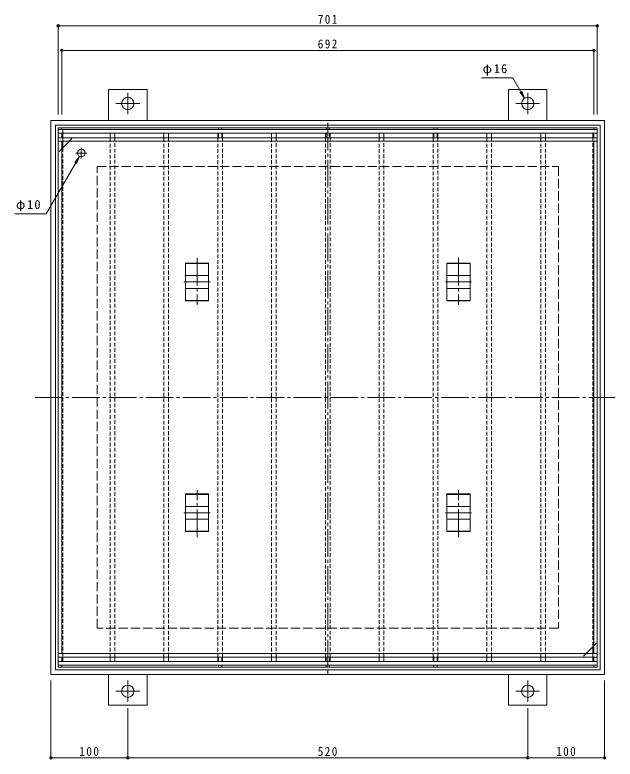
# Model space of a CAD drawing. Units: millimetres at full size, sheet at 1:4. Extents: x -1027 to 1117, y -778 to 779.
# Drawn here: x -1027 to -247, y -500 to 468 of the extents above; entities that cross this region are included whole.
import ezdxf

# ---------------------------------------------------------------- set-up
doc = ezdxf.new("R2010")
doc.units = ezdxf.units.MM
doc.header["$LTSCALE"] = 4
doc.header["$PDMODE"] = 32
doc.header["$PDSIZE"] = 3.2
for name, pattern in [('CHAIN1', [8, 5, -1, 1, -1]), ('CHAIN2', [12, 9, -1, 1, -1]), ('DASHED1', [1.8, 1.2, -0.6]), ('DASHED3', [4, 3, -1])]:
    doc.linetypes.add(name, pattern=pattern)
for name, color, linetype, lineweight in [('0-0_通り芯', 7, 'CHAIN2', 9), ('0-1_躯体', 2, 'DASHED3', 9), ('0-2_仕上', 7, 'Continuous', 9), ('0-3_建具', 4, 'Continuous', 9), ('0-4_その他', 7, 'Continuous', 9)]:
    doc.layers.add(name, color=color, linetype=linetype, lineweight=lineweight)
doc.styles.add('ＭＳ ゴシック', font='')
doc.styles.get('ＭＳ ゴシック').set_extended_font_data('MS Gothic')

msp = doc.modelspace()

# ---------------------------------------------------------------- linework, layer by layer
at = {"layer": '0-0_通り芯'}
for p, q in [((-620.423, 327.368), (-620.423, -389.255)), ((-940.923, 295.068), (-940.923, 281.068)), ((-933.923, 288.068), (-947.923, 288.068)), ((-790.423, 152.09), (-790.423, 91.061)), ((-450.423, 152.09), (-450.423, 91.061)), ((-773.423, 120.568), (-807.423, 120.568)), ((-433.423, 120.568), (-467.423, 120.568)), ((-1000.937, -29.432), (-246.777, -29.432)), ((-790.423, -210.954), (-790.423, -149.925)), ((-450.423, -210.954), (-450.423, -149.925)), ((-773.423, -179.432), (-807.423, -179.432)), ((-433.423, -179.432), (-467.423, -179.432))]:
    msp.add_line(p, q, dxfattribs=at)
at = {"layer": '0-1_躯体'}
msp.add_lwpolyline([(-320.423, -329.432), (-920.423, -329.432), (-920.423, 270.568), (-320.423, 270.568)], close=True, dxfattribs=at)
at = {"layer": '0-2_仕上'}
for p, q in [((-970.923, 321.069), (-966.423, 321.069)), ((-970.923, -379.932), (-970.923, 321.069)), ((-966.423, 321.069), (-966.423, 318.569)), ((-762.673, 318.569), (-762.673, 321.069)), ((-758.173, 318.569), (-758.173, 321.069)), ((-622.673, 318.569), (-622.673, 321.069)), ((-618.173, 318.569), (-618.173, 321.069)), ((-482.673, 318.569), (-482.673, 321.069)), ((-478.173, 318.569), (-478.173, 321.069)), ((-274.423, 321.069), (-274.423, 318.569)), ((-269.923, -379.932), (-269.923, 321.069)), ((-269.923, 318.569), (-970.923, 318.569)), ((-269.923, 314.068), (-970.923, 314.068)), ((-966.423, 314.068), (-966.423, 308.068)), ((-762.673, 308.068), (-762.673, 314.068)), ((-758.173, 308.068), (-758.173, 314.068)), ((-622.673, 308.068), (-622.673, 314.068)), ((-618.173, 308.068), (-618.173, 314.068)), ((-482.673, 308.068), (-482.673, 314.068)), ((-478.173, 308.068), (-478.173, 314.068)), ((-274.423, 314.068), (-274.423, 308.068)), ((-269.923, 308.068), (-970.923, 308.068)), ((-269.923, 303.568), (-970.923, 303.568)), ((-956.423, 303.568), (-966.423, 293.568)), ((-966.423, -362.432), (-966.423, 303.568)), ((-274.423, -362.432), (-274.423, 303.568)), ((-284.423, -362.432), (-274.423, -352.432)), ((-269.923, -362.432), (-970.923, -362.432)), ((-269.923, -366.932), (-970.923, -366.932)), ((-966.423, -372.932), (-966.423, -366.932)), ((-762.673, -366.932), (-762.673, -372.932)), ((-758.173, -366.932), (-758.173, -372.932)), ((-622.673, -366.932), (-622.673, -372.932)), ((-618.173, -366.932), (-618.173, -372.932)), ((-482.673, -366.932), (-482.673, -372.932)), ((-478.173, -366.932), (-478.173, -372.932)), ((-274.423, -372.932), (-274.423, -366.932)), ((-269.923, -372.932), (-970.923, -372.932)), ((-269.923, -377.432), (-970.923, -377.432)), ((-970.923, -379.932), (-966.423, -379.932)), ((-966.423, -379.932), (-966.423, -377.432)), ((-758.173, -377.432), (-758.173, -379.932)), ((-618.173, -377.432), (-618.173, -379.932)), ((-482.673, -377.432), (-482.673, -379.932)), ((-482.673, -379.932), (-478.173, -379.932)), ((-478.173, -377.432), (-478.173, -379.932)), ((-274.423, -379.932), (-274.423, -377.432)), ((-269.923, -379.932), (-274.423, -379.932))]:
    msp.add_line(p, q, dxfattribs=at)
at = {"layer": '0-2_仕上', "color": 2}
for p, q in [((-269.923, 321.069), (-970.923, 321.069)), ((-964.923, 308.068), (-964.923, 314.068)), ((-903.423, 308.068), (-903.423, 314.068)), ((-897.423, 308.068), (-897.423, 314.068)), ((-833.423, 308.068), (-833.423, 314.068)), ((-827.423, 308.068), (-827.423, 314.068)), ((-763.423, 308.068), (-763.423, 314.068)), ((-757.423, 308.068), (-757.423, 314.068)), ((-693.423, 308.068), (-693.423, 314.068)), ((-687.423, 308.068), (-687.423, 314.068)), ((-623.423, 308.068), (-623.423, 314.068)), ((-617.423, 308.068), (-617.423, 314.068)), ((-553.423, 308.068), (-553.423, 314.068)), ((-547.423, 308.068), (-547.423, 314.068)), ((-483.423, 308.068), (-483.423, 314.068)), ((-477.423, 308.068), (-477.423, 314.068)), ((-413.423, 308.068), (-413.423, 314.068)), ((-407.423, 308.068), (-407.423, 314.068)), ((-343.423, 308.068), (-343.423, 314.068)), ((-337.423, 308.068), (-337.423, 314.068)), ((-275.923, 314.068), (-275.923, 308.068)), ((-964.923, 303.568), (-964.923, 294.318)), ((-275.923, -353.932), (-275.923, -362.432)), ((-964.923, -366.932), (-964.923, -372.932)), ((-903.423, -366.932), (-903.423, -372.932)), ((-897.423, -366.932), (-897.423, -372.932)), ((-833.423, -366.932), (-833.423, -372.932)), ((-827.423, -366.932), (-827.423, -372.932)), ((-763.423, -366.932), (-763.423, -372.932)), ((-757.423, -366.932), (-757.423, -372.932)), ((-693.423, -366.932), (-693.423, -372.932)), ((-687.423, -366.932), (-687.423, -372.932)), ((-623.423, -366.932), (-623.423, -372.932)), ((-617.423, -366.932), (-617.423, -372.932)), ((-553.423, -366.932), (-553.423, -372.932)), ((-547.423, -366.932), (-547.423, -372.932)), ((-483.423, -366.932), (-483.423, -372.932)), ((-477.423, -366.932), (-477.423, -372.932)), ((-413.423, -366.932), (-413.423, -372.932)), ((-407.423, -366.932), (-407.423, -372.932)), ((-343.423, -366.932), (-343.423, -372.932)), ((-337.423, -366.932), (-337.423, -372.932)), ((-275.923, -372.932), (-275.923, -366.932)), ((-269.923, -379.932), (-970.923, -379.932))]:
    msp.add_line(p, q, dxfattribs=at)
at = {"layer": '0-2_仕上', "color": 2, "linetype": 'DASHED1'}
for p, q in [((-964.923, 314.068), (-964.923, 318.569)), ((-964.923, 308.068), (-964.923, 303.568)), ((-903.423, -366.932), (-903.423, 308.068)), ((-897.423, 308.068), (-897.423, -366.932)), ((-833.423, -366.932), (-833.423, 308.068)), ((-827.423, 308.068), (-827.423, -366.932)), ((-763.423, -366.932), (-763.423, 308.068)), ((-757.423, 308.068), (-757.423, -366.932)), ((-693.423, -366.932), (-693.423, 308.068)), ((-687.423, 308.068), (-687.423, -366.932)), ((-623.423, -366.932), (-623.423, 308.068)), ((-617.423, 308.068), (-617.423, -366.932)), ((-553.423, -366.932), (-553.423, 308.068)), ((-547.423, 308.068), (-547.423, -366.932)), ((-483.423, -366.932), (-483.423, 308.068)), ((-477.423, 308.068), (-477.423, -366.932)), ((-413.423, -366.932), (-413.423, 308.068)), ((-407.423, 308.068), (-407.423, -366.932)), ((-343.423, -366.932), (-343.423, 308.068)), ((-337.423, 308.068), (-337.423, -366.932)), ((-275.923, 308.068), (-275.923, -353.932)), ((-964.923, 294.318), (-964.923, -366.932)), ((-275.923, -362.432), (-275.923, -366.932))]:
    msp.add_line(p, q, dxfattribs=at)
at = {"layer": '0-2_仕上', "linetype": 'DASHED1'}
for p, q in [((-956.423, 303.568), (-951.923, 308.068)), ((-966.423, 293.568), (-970.923, 289.069)), ((-274.423, -352.432), (-269.923, -347.932)), ((-284.423, -362.432), (-288.923, -366.932))]:
    msp.add_line(p, q, dxfattribs=at)
at = {"layer": '0-2_仕上', "color": 3}
for p, q in [((-805.423, 145.023), (-805.423, 96.114)), ((-805.423, 145.023), (-775.423, 145.023)), ((-805.423, 144.523), (-775.423, 144.523)), ((-775.423, 96.114), (-775.423, 145.023)), ((-465.423, 96.114), (-465.423, 145.023)), ((-435.423, 145.023), (-465.423, 145.023)), ((-435.423, 144.523), (-465.423, 144.523)), ((-435.423, 145.023), (-435.423, 96.114)), ((-805.423, 128.934), (-775.423, 128.934)), ((-435.423, 128.934), (-465.423, 128.934)), ((-805.423, 112.202), (-775.423, 112.202)), ((-435.423, 112.202), (-465.423, 112.202)), ((-805.423, 96.614), (-775.423, 96.614)), ((-805.423, 96.114), (-775.423, 96.114)), ((-435.423, 96.614), (-465.423, 96.614)), ((-435.423, 96.114), (-465.423, 96.114)), ((-805.423, -203.886), (-805.423, -154.977)), ((-805.423, -154.977), (-775.423, -154.977)), ((-805.423, -155.477), (-775.423, -155.477)), ((-775.423, -154.977), (-775.423, -203.886)), ((-465.423, -154.977), (-465.423, -203.886)), ((-435.423, -154.977), (-465.423, -154.977)), ((-435.423, -155.477), (-465.423, -155.477)), ((-435.423, -203.886), (-435.423, -154.977)), ((-805.423, -171.066), (-775.423, -171.066)), ((-435.423, -171.066), (-465.423, -171.066)), ((-805.423, -187.798), (-775.423, -187.798)), ((-435.423, -187.798), (-465.423, -187.798)), ((-805.423, -203.386), (-775.423, -203.386)), ((-805.423, -203.886), (-775.423, -203.886)), ((-435.423, -203.386), (-465.423, -203.386)), ((-435.423, -203.886), (-465.423, -203.886))]:
    msp.add_line(p, q, dxfattribs=at)
at = {"layer": '0-2_仕上'}
for points in [[(-762.673, -377.432), (-762.673, -379.932), (-758.173, -379.932)], [(-622.673, -377.432), (-622.673, -379.932), (-618.173, -379.932)]]:
    msp.add_lwpolyline(points, dxfattribs=at)
msp.add_circle((-940.923, 288.068), 5, dxfattribs=at)
at = {"layer": '0-3_建具'}
for p, q in [((-905.423, 370.568), (-855.423, 370.568)), ((-905.423, 330.568), (-905.423, 370.568)), ((-855.423, 370.568), (-855.423, 330.568)), ((-335.423, 370.568), (-385.423, 370.568)), ((-385.423, 370.568), (-385.423, 330.568)), ((-335.423, 330.568), (-335.423, 370.568)), ((-905.423, -389.432), (-905.423, -429.432)), ((-855.423, -429.432), (-855.423, -389.432)), ((-385.423, -429.432), (-385.423, -389.432)), ((-335.423, -389.432), (-335.423, -429.432)), ((-905.423, -429.432), (-855.423, -429.432)), ((-335.423, -429.432), (-385.423, -429.432))]:
    msp.add_line(p, q, dxfattribs=at)
at = {"layer": '0-3_建具', "linetype": 'CHAIN1'}
for p, q in [((-880.423, 352.568), (-880.423, 366.388)), ((-360.423, 352.568), (-360.423, 366.388)), ((-880.423, 352.568), (-895.895, 352.568)), ((-880.423, 352.568), (-864.951, 352.568)), ((-880.423, 352.568), (-880.423, 338.748)), ((-360.423, 352.568), (-375.895, 352.568)), ((-360.423, 352.568), (-360.423, 338.748)), ((-360.423, 352.568), (-344.951, 352.568)), ((-880.423, -411.432), (-880.423, -397.612)), ((-360.423, -411.432), (-360.423, -397.612)), ((-880.423, -411.432), (-895.895, -411.432)), ((-880.423, -411.432), (-880.423, -425.252)), ((-880.423, -411.432), (-864.951, -411.432)), ((-360.423, -411.432), (-375.895, -411.432)), ((-360.423, -411.432), (-360.423, -425.252)), ((-360.423, -411.432), (-344.951, -411.432))]:
    msp.add_line(p, q, dxfattribs=at)
at = {"layer": '0-3_建具'}
for points in [[(-980.423, -389.432), (-980.423, 330.568), (-260.423, 330.568), (-260.423, -389.432)], [(-974.423, -383.432), (-974.423, 324.568), (-266.423, 324.568), (-266.423, -383.432)]]:
    msp.add_lwpolyline(points, close=True, dxfattribs=at)
for centre in [(-880.423, 352.568), (-360.423, 352.568), (-880.423, -411.432), (-360.423, -411.432)]:
    msp.add_circle(centre, 8, dxfattribs=at)
at = {"layer": '0-4_その他'}
for p, q in [((-970.923, 454.734), (-970.923, 338.304)), ((-269.923, 454.734), (-269.923, 338.304)), ((-970.923, 453.534), (-269.923, 453.534)), ((-966.423, 422.774), (-966.423, 338.304)), ((-966.423, 421.574), (-274.423, 421.574)), ((-274.423, 422.774), (-274.423, 338.304)), ((-364.423, 359.496), (-368.25, 368.735)), ((-986.454, 209.207), (-943.423, 283.738)), ((-943.423, 283.738), (-949.511, 275.805)), ((-943.423, 283.738), (-947.25, 274.499)), ((-1027.27, 209.207), (-986.454, 209.207)), ((-980.423, -499.199), (-980.423, -397.432)), ((-260.423, -499.199), (-260.423, -397.432)), ((-880.423, -499.199), (-880.423, -433.252)), ((-360.423, -499.199), (-360.423, -433.252)), ((-980.423, -497.999), (-880.423, -497.999)), ((-880.423, -497.999), (-360.423, -497.999)), ((-360.423, -497.999), (-260.423, -497.999))]:
    msp.add_line(p, q, dxfattribs=at)
msp.add_lwpolyline([(-420.428, 385.804), (-379.612, 385.804), (-364.423, 359.496), (-370.511, 367.43)], dxfattribs=at)
for p in [(-970.923, 453.534), (-269.923, 453.534), (-966.423, 421.574), (-274.423, 421.574), (-980.423, -497.999), (-880.423, -497.999), (-360.423, -497.999), (-260.423, -497.999)]:
    msp.add_point(p, dxfattribs=at)

# ---------------------------------------------------------------- texts
at = {"layer": '0-4_その他', "color": 2, "char_height": 11.73, "attachment_point": 7, "style": 'ＭＳ ゴシック'}
for s, insert in [('\\T1.27;\\W0.9;701', (-633.423, 455.934)), ('\\T1.27;\\W0.9;692', (-633.423, 423.974)), ('\\T1.19;φ16', (-418.981, 388.812)), ('\\T1.19;φ10', (-1025.823, 212.215)), ('\\T1.27;\\W0.9;100', (-943.423, -495.599)), ('\\T1.27;\\W0.9;520', (-633.423, -495.599)), ('\\T1.27;\\W0.9;100', (-323.423, -495.599))]:
    msp.add_mtext(s, dxfattribs=dict(at, insert=insert))

doc.saveas('drawing.dxf')
